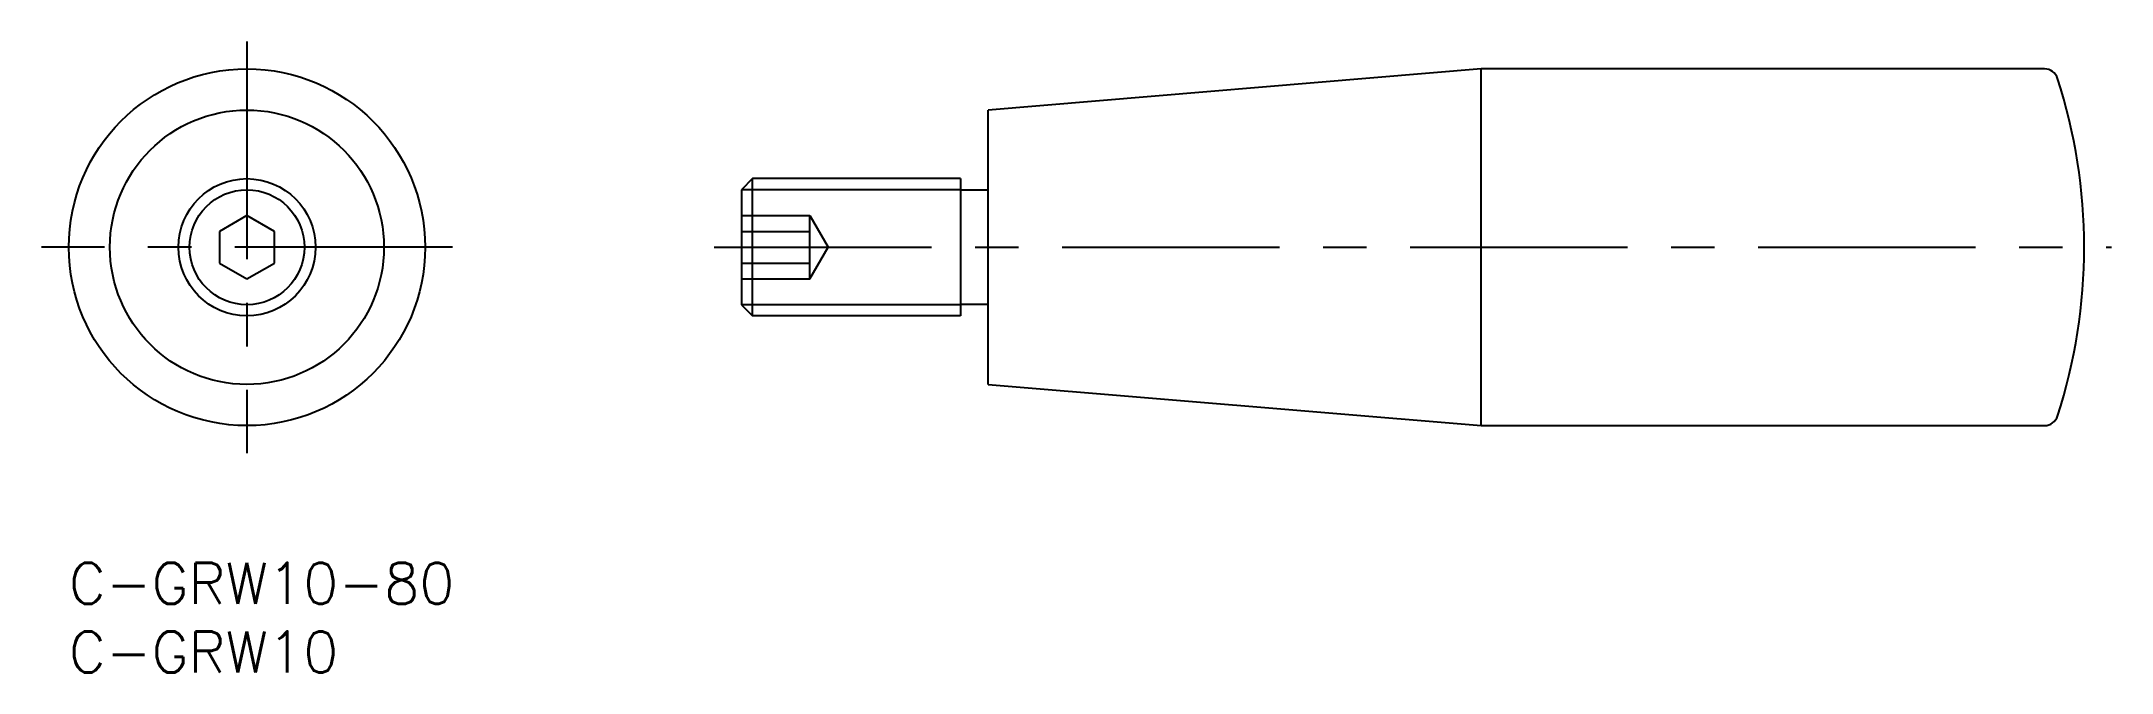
# Model space of a CAD drawing. Extents: x -2 to 149, y -8 to 38.
import ezdxf

# ---------------------------------------------------------------- set-up
doc = ezdxf.new("R2010")
doc.units = 0
doc.header["$LTSCALE"] = 0.5
doc.linetypes.add('CENTER', pattern=[50.8, 31.75, -6.35, 6.35, -6.35])
doc.linetypes.add('DASHED', pattern=[19.05, 12.7, -6.35])
for name, color, linetype in [('MSM_CENTER', 1, 'CENTER'), ('MSM_CONTINUOUS', 7, 'CONTINUOUS'), ('MSM_DASHED', 4, 'DASHED'), ('MSM_NARROW', 5, 'CONTINUOUS'), ('MSM_PART_NUMBER', 7, 'CONTINUOUS')]:
    doc.layers.add(name, color=color, linetype=linetype)
doc.styles.get("Standard").update_dxf_attribs({"font": 'txt.shx', "height": 3, "bigfont": 'bigfont.shx'})

# ---------------------------------------------------------------- blocks, each defined once
blk = doc.blocks.new('*U2')
at = {"layer": 'MSM_PART_NUMBER'}
blk.add_text('C-GRW10-80', height=3, dxfattribs=at).set_placement((0, -3))
blk = doc.blocks.new('*U3')
at = {"layer": 'MSM_PART_NUMBER'}
blk.add_text('C-GRW10', height=3, dxfattribs=at).set_placement((0, -8))

msp = doc.modelspace()

# ---------------------------------------------------------------- linework, layer by layer
at = {"layer": 'MSM_CENTER'}
for p, q in [((13, 38), (13, 8)), ((28, 23), (-2, 23)), ((47.09, 23), (149.09, 23))]:
    msp.add_line(p, q, dxfattribs=at)
at = {"layer": 'MSM_CONTINUOUS'}
for p, q in [((103.09, 36), (67.09, 33)), ((144.2, 36), (103.09, 36)), ((103.09, 10), (103.09, 36)), ((67.09, 13), (67.09, 33)), ((49.9, 28), (49.09, 27.19)), ((65.09, 28), (49.9, 28)), ((49.9, 18), (49.9, 28)), ((65.09, 28), (65.09, 18)), ((49.09, 27.19), (49.09, 18.81)), ((67.09, 27.15), (65.09, 27.15)), ((13, 25.31), (11, 24.15)), ((15, 24.15), (13, 25.31)), ((11, 24.15), (11, 21.85)), ((15, 21.85), (15, 24.15)), ((11, 21.85), (13, 20.69)), ((13, 20.69), (15, 21.85)), ((49.09, 18.81), (49.9, 18)), ((65.09, 18.85), (67.09, 18.85)), ((65.09, 18), (49.9, 18)), ((67.09, 13), (103.09, 10)), ((103.09, 10), (144.2, 10))]:
    msp.add_line(p, q, dxfattribs=at)
for radius in [13, 10, 5]:
    msp.add_circle((13, 23), radius, dxfattribs=at)
for centre, radius, start, end in [((144.2, 35), 1, 17.9202, 90), ((107.09, 23), 40, 342.0798, 17.9202), ((144.2, 11), 1, 270, 342.0798)]:
    msp.add_arc(centre, radius, start, end, dxfattribs=at)
at = {"layer": 'MSM_DASHED'}
for p, q in [((49.09, 25.31), (54.09, 25.31)), ((54.09, 20.69), (54.09, 25.31)), ((54.09, 25.31), (55.42, 23)), ((49.09, 24.15), (54.09, 24.15)), ((54.09, 20.69), (55.42, 23)), ((49.09, 21.85), (54.09, 21.85)), ((49.09, 20.69), (54.09, 20.69))]:
    msp.add_line(p, q, dxfattribs=at)
at = {"layer": 'MSM_NARROW'}
for p, q in [((65.09, 27.19), (49.09, 27.19)), ((65.09, 18.81), (49.09, 18.81))]:
    msp.add_line(p, q, dxfattribs=at)
msp.add_circle((13, 23), 4.19, dxfattribs=at)

# ---------------------------------------------------------------- block references
at = {"layer": 'MSM_CONTINUOUS'}
for name in ['*U2', '*U3']:
    msp.add_blockref(name, (0, 0), dxfattribs=at)

doc.saveas('drawing.dxf')
